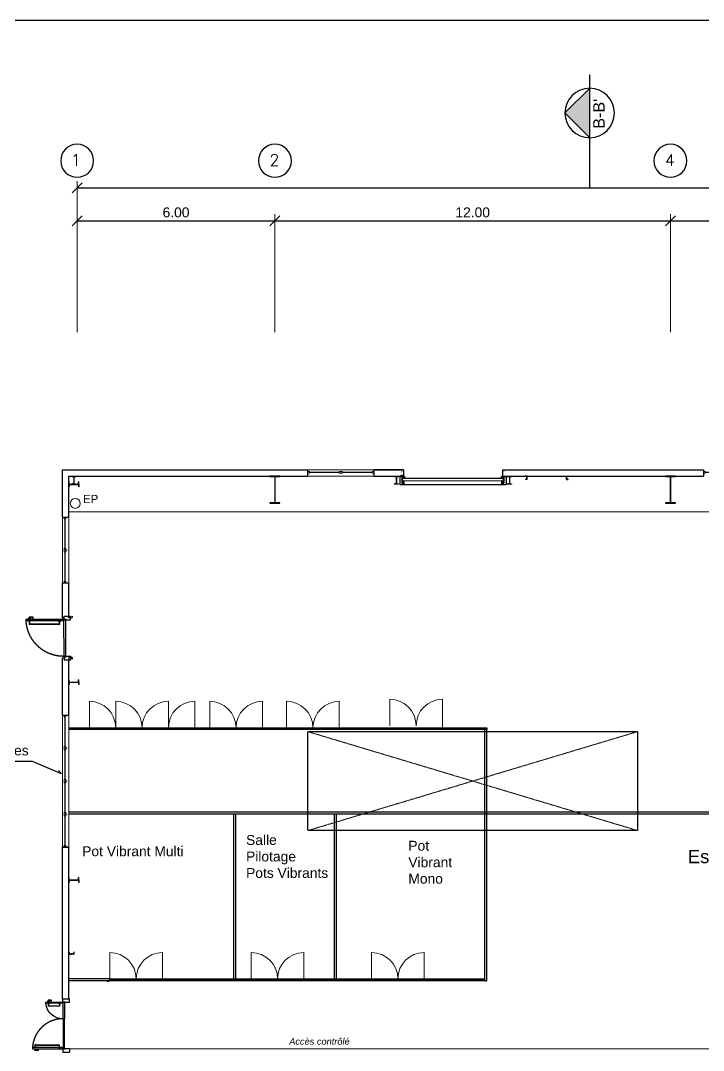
# Model space of a CAD drawing. Header units: metres. Extents: x 134472 to 303672, y 136880 to 366415.
# Drawn here: x 156380 to 177097, y 335181 to 366415 of the extents above; entities that cross this region are included whole.
import ezdxf
from ezdxf.enums import TextEntityAlignment as Align

# ---------------------------------------------------------------- set-up
doc = ezdxf.new("R2010")
doc.units = ezdxf.units.M
doc.header["$LTSCALE"] = 2
doc.header["$MEASUREMENT"] = 0
for name, pattern in [('CONTINU', [0]), ('Planta_2$0$CACHE', [0.375, 0.25, -0.125]), ('STYLE_12', [0.46875, 0.3125, -0.15625])]:
    doc.linetypes.add(name, pattern=pattern)
for name, color, linetype, lineweight in [('0.03', 151, 'Continuous', 5), ('0.03TEN', 8, 'STYLE_12', 5), ('0.15', 5, 'Continuous', 15), ('0.30', 1, 'Continuous', 30), ('Cloison Faurecia', 5, 'Continuous', 13), ('slh-aa-chassis', 3, 'Continuous', 0), ('slh-aa-EP', 2, 'Continuous', 0)]:
    doc.layers.add(name, color=color, linetype=linetype, lineweight=lineweight)
for name, color, linetype in [('0.1TEN', 133, 'Planta_2$0$CACHE'), ('1', 5, 'Continuous'), ('CFD-Shell Sectional doors', 7, 'Continuous'), ('CFD-Text', 7, 'Continuous'), ('hojo', 255, 'Continuous'), ('MOJI', 7, 'Continuous'), ('SUMPO 400', 6, 'Continuous')]:
    doc.layers.add(name, color=color, linetype=linetype)
doc.styles.add('A030-07$0$ROMANS', font='romans')
doc.styles.add('arial', font='arial.ttf')
doc.styles.add('Style-Arial', font='arial.ttf')

# ---------------------------------------------------------------- blocks, each defined once
blk = doc.blocks.new('_Oblique')
at = {"color": 0, "linetype": 'ByBlock', "lineweight": -2}
blk.add_line((0.5, 0.5), (-0.5, -0.5), dxfattribs=at)
blk = doc.blocks.new('chassis simple')
at = {"layer": 'slh-aa-chassis', "linetype": 'CONTINU', "lineweight": 0}
for p, q in [((0, 0), (90, 0)), ((0, 0), (0, -50)), ((50, 0), (50, -50)), ((0, -50), (50, -50)), ((20, -50), (20, -950)), ((30, -50), (30, -950)), ((0, -950), (50, -950)), ((0, -950), (0, -1000)), ((0, -1000), (90, -1000)), ((50, -950), (50, -1000))]:
    blk.add_line(p, q, dxfattribs=at)
blk = doc.blocks.new('chassis simple 1m')
at = {"layer": 'slh-aa-chassis', "linetype": 'CONTINU', "lineweight": 0}
for p, q in [((0, 0), (50, 0)), ((0, 0), (0, -50)), ((50, 0), (50, -50)), ((0, -50), (50, -50)), ((20, -50), (20, -950)), ((30, -50), (30, -950)), ((0, -950), (50, -950)), ((0, -950), (0, -1000)), ((0, -1000), (50, -1000)), ((50, -950), (50, -1000))]:
    blk.add_line(p, q, dxfattribs=at)
blk = doc.blocks.new('slh-aa-EP 2')
at = {"color": 0, "linetype": 'ByBlock', "lineweight": -2}
blk.add_circle((0, 0), 150, dxfattribs=at)
at = {"color": 0, "linetype": 'ByBlock', "lineweight": -2, "insert": (234, 10), "char_height": 250, "attachment_point": 7, "style": 'arial'}
blk.add_mtext('EP', dxfattribs=at)
blk = doc.blocks.new('*U769')
at = {"layer": '0.03'}
for p, q in [((-800, 430), (-800, -370)), ((800, 430), (800, -430))]:
    blk.add_line(p, q, dxfattribs=at)
for centre, start, end in [((-800, -370), 0, 90), ((800, -370), 90, 180)]:
    blk.add_arc(centre, 800, start, end, dxfattribs=at)
blk = doc.blocks.new('*U789')
for p, q in [((424, 700), (562, 700)), ((368, 201), (405, 201))]:
    blk.add_line(p, q)
at = {"flags": 128}
for points in [[(-161, 709), (338, 710)], [(-161, 709), (338, 710)], [(-161, 673), (-161, 709)], [(338, 674), (-161, 673)], [(-43, 718), (-116, 717)], [(-116, 709), (-116, 717)], [(-108, 665), (-108, 673)], [(-51, 665), (-108, 665)], [(-88, 717), (-88, 758)], [(-86, 665), (-86, 661)], [(-86, 661), (-74, 661)], [(-84, 661), (-84, 584)], [(1, 766), (-80, 766)], [(-76, 661), (-76, 584)], [(-74, 665), (-74, 661)], [(-72, 717), (-72, 746)], [(-11, 750), (-68, 750)], [(-51, 665), (-51, 673)], [(-43, 709), (-43, 718)], [(-7, 737), (-7, 746)], [(-7, 737), (-7, 737), (9, 737)], [(9, 737), (9, 758)], [(228, 666), (228, 674)], [(228, 666), (285, 666)], [(251, 666), (251, 662)], [(262, 662), (251, 662)], [(253, 662), (253, 585)], [(261, 662), (261, 585)], [(262, 666), (262, 662)], [(285, 666), (285, 674)], [(335, 710), (335, 682)], [(335, 682), (338, 682)], [(338, 710), (356, 710)], [(338, 710), (338, 674)], [(338, 710), (338, 674)], [(338, 710), (338, 674)], [(338, 708), (357, 708)], [(362, 716), (356, 710)], [(364, 714), (357, 708)], [(360, 728), (370, 725)], [(362, 715), (362, 810)], [(362, 715), (362, 810)], [(362, 810), (562, 810)], [(362, 715), (424, 715)], [(362, 715), (424, 715)], [(365, 724), (368, 723)], [(368, 712), (368, 723)], [(368, 712), (370, 712)], [(368, 712), (370, 712)], [(368, 201), (368, 700)], [(368, 700), (404, 700)], [(368, 700), (404, 700)], [(404, 700), (405, 201)], [(424, 700), (424, 715)], [(424, 700), (424, 715)], [(562, 700), (562, 810)], [(-76, 584), (-84, 584)], [(-76, 597), (253, 598)], [(-76, 589), (253, 590)], [(253, 585), (261, 585)], [(370, 201), (366, 201), (362, 201), (358, 201), (354, 201), (351, 201), (347, 201), (343, 201), (339, 201), (335, 201), (331, 201), (327, 201), (323, 201), (319, 201), (315, 200), (312, 200), (308, 200), (304, 200), (301, 200), (298, 199), (295, 199), (291, 199), (288, 199), (285, 198), (281, 198), (278, 198), (275, 198), (272, 197), (268, 197), (265, 197), (262, 196), (259, 196), (255, 196), (252, 195), (249, 195), (246, 194), (242, 194), (239, 194), (236, 193), (233, 193), (229, 192), (226, 192), (223, 191), (220, 191), (216, 190), (213, 190), (210, 189), (207, 189), (203, 188), (200, 188), (197, 187), (194, 187), (190, 186), (187, 185), (184, 185), (181, 184), (177, 183), (174, 183), (171, 182), (168, 182), (165, 181), (161, 180), (158, 179), (155, 179), (152, 178), (149, 177), (145, 176), (142, 176), (139, 175), (136, 174), (133, 173), (129, 173), (126, 172), (123, 171), (120, 170), (117, 169), (114, 168), (110, 167), (107, 167), (104, 166), (101, 165), (98, 164), (95, 163), (92, 162), (88, 161), (85, 160), (82, 159), (79, 158), (76, 157), (73, 156), (70, 155), (66, 154), (63, 153), (60, 152), (57, 151), (54, 150), (51, 149), (48, 148), (45, 146), (42, 145), (39, 144), (36, 143), (32, 142), (29, 141), (26, 140), (23, 138), (20, 137), (17, 136), (14, 135), (11, 134), (8, 132), (5, 131), (2, 130), (-1, 129), (-4, 127), (-7, 126), (-10, 125), (-13, 123), (-16, 122), (-19, 121), (-22, 119), (-25, 118), (-28, 117), (-31, 115), (-34, 114), (-37, 112), (-40, 111), (-43, 110), (-46, 108), (-49, 107), (-52, 105), (-55, 104), (-58, 102), (-61, 101), (-64, 99), (-66, 98), (-69, 96), (-72, 95), (-75, 93), (-78, 92), (-81, 90), (-84, 89), (-87, 87), (-90, 85), (-92, 84), (-95, 82), (-98, 81), (-101, 79), (-104, 77), (-107, 76), (-110, 74), (-112, 72), (-115, 71), (-118, 69), (-121, 67), (-124, 65), (-126, 64), (-129, 62), (-132, 60), (-135, 59), (-138, 57), (-140, 55), (-143, 53), (-146, 51), (-149, 50), (-151, 48), (-154, 46), (-157, 44), (-159, 42), (-162, 41), (-165, 39), (-168, 37), (-170, 35), (-173, 33), (-176, 31), (-178, 29), (-181, 27), (-184, 25), (-186, 23), (-189, 21), (-192, 20), (-194, 18), (-197, 16), (-199, 14), (-202, 12), (-205, 10), (-207, 8), (-210, 6), (-212, 4), (-215, 2), (-218, -1), (-220, -3), (-223, -5), (-225, -7), (-228, -9), (-230, -11), (-233, -13), (-235, -15), (-238, -17), (-240, -19), (-243, -21), (-245, -24), (-248, -26), (-250, -28), (-253, -30), (-255, -32), (-258, -34), (-260, -37), (-263, -39), (-265, -41), (-267, -43), (-270, -46), (-272, -48), (-275, -50), (-277, -52), (-279, -55), (-282, -57), (-284, -59), (-286, -61), (-289, -64), (-291, -66), (-293, -68), (-296, -71), (-298, -73), (-300, -75), (-303, -78), (-305, -80), (-307, -82), (-309, -85), (-312, -87), (-314, -90), (-316, -92), (-318, -94), (-321, -97), (-323, -99), (-325, -102), (-327, -104), (-329, -107), (-332, -109), (-334, -111), (-336, -114), (-338, -116), (-340, -119), (-342, -121), (-345, -124), (-347, -126), (-349, -129), (-351, -131), (-353, -134), (-355, -136), (-357, -139), (-359, -142), (-361, -144), (-363, -147), (-365, -149), (-367, -152), (-369, -154), (-371, -157), (-373, -160), (-375, -162), (-377, -165), (-379, -167), (-381, -170), (-383, -173), (-385, -175), (-387, -178), (-389, -181), (-391, -183), (-393, -186), (-395, -189), (-397, -191), (-399, -194), (-400, -197), (-402, -200), (-404, -202), (-406, -205), (-408, -208), (-410, -210), (-411, -213), (-413, -216), (-415, -219), (-417, -221), (-419, -224), (-420, -227), (-422, -230), (-424, -232), (-426, -235), (-427, -238), (-429, -241), (-431, -244), (-432, -246), (-434, -249), (-436, -252), (-437, -255), (-439, -258), (-441, -261), (-442, -263), (-444, -266), (-446, -269), (-447, -272), (-449, -275), (-450, -278), (-452, -281), (-454, -284), (-455, -286), (-457, -289), (-458, -292), (-460, -295), (-461, -298), (-463, -301), (-464, -304), (-466, -307), (-467, -310), (-469, -313), (-470, -316), (-471, -319), (-473, -322), (-474, -325), (-476, -328), (-477, -331), (-478, -334), (-480, -337), (-481, -339), (-483, -342), (-484, -345), (-485, -348), (-487, -351), (-488, -355), (-489, -358), (-490, -361), (-492, -364), (-493, -367), (-494, -370), (-496, -373), (-497, -376), (-498, -379), (-499, -382), (-500, -385), (-502, -388), (-503, -391), (-504, -394), (-505, -397), (-506, -400), (-507, -403), (-508, -406), (-510, -409), (-511, -413), (-512, -416), (-513, -419), (-514, -422), (-515, -425), (-516, -428), (-517, -431), (-518, -434), (-519, -437), (-520, -441), (-521, -444), (-522, -447), (-523, -450), (-524, -453), (-525, -456), (-526, -459), (-527, -463), (-528, -466), (-529, -469), (-529, -472), (-530, -475), (-531, -478), (-532, -482), (-533, -485), (-534, -488), (-535, -491), (-535, -494), (-536, -497), (-537, -501), (-538, -504), (-539, -507), (-539, -510), (-540, -513), (-541, -517), (-541, -520), (-542, -523), (-543, -526), (-544, -529), (-544, -533), (-545, -536), (-546, -539), (-546, -542), (-547, -546), (-547, -549), (-548, -552), (-549, -555), (-549, -558), (-550, -562), (-550, -565), (-551, -568), (-551, -571), (-552, -575), (-552, -578), (-553, -581), (-553, -584), (-554, -590), (-555, -595), (-556, -600), (-556, -605), (-557, -608), (-557, -610), (-557, -613), (-558, -616), (-558, -618), (-558, -621), (-558, -624), (-559, -627), (-559, -629), (-559, -632), (-560, -635), (-560, -638), (-560, -640), (-560, -643), (-560, -646), (-561, -649), (-561, -652), (-561, -655), (-561, -658), (-561, -661), (-562, -664), (-562, -667), (-562, -670), (-562, -673)], [(369, 200), (368, -700)], [(404, -700), (406, 200)], [(-477, -584), (-485, -584)], [(-485, -661), (-485, -584)], [(-477, -661), (-477, -584)], [(-477, -589), (253, -590)], [(-477, -597), (253, -598)], [(253, -585), (261, -585)], [(253, -662), (253, -585)], [(261, -662), (261, -585)], [(-562, -673), (-562, -709)], [(338, -674), (-562, -673)], [(-562, -709), (338, -710)], [(-518, -709), (-518, -717)], [(-445, -718), (-518, -717)], [(-453, -665), (-509, -665)], [(-509, -665), (-509, -673)], [(-489, -717), (-489, -758)], [(-487, -661), (-475, -661)], [(-487, -665), (-487, -661)], [(-400, -766), (-481, -766)], [(-475, -665), (-475, -661)], [(-473, -717), (-473, -746)], [(-412, -750), (-469, -750)], [(-453, -665), (-453, -673)], [(-445, -709), (-445, -718)], [(-408, -737), (-408, -746)], [(-392, -737), (-392, -758)], [(228, -666), (285, -666)], [(228, -666), (228, -674)], [(262, -662), (251, -662)], [(251, -666), (251, -662)], [(262, -666), (262, -662)], [(285, -666), (285, -674)], [(335, -682), (338, -682)], [(335, -710), (335, -682)], [(338, -710), (338, -674)], [(338, -708), (357, -708)], [(338, -710), (356, -710)], [(362, -716), (356, -710)], [(364, -714), (357, -708)], [(360, -728), (370, -725)], [(362, -715), (362, -810)], [(362, -715), (424, -715)], [(362, -715), (362, -810)], [(362, -715), (424, -715)], [(362, -810), (562, -810)], [(365, -724), (368, -723)], [(368, -700), (404, -700)], [(368, -700), (404, -700)], [(368, -712), (370, -712)], [(368, -712), (368, -723)], [(368, -712), (370, -712)], [(424, -700), (424, -715)], [(424, -700), (424, -715)], [(424, -700), (562, -700)], [(562, -700), (562, -810)]]:
    blk.add_lwpolyline(points, dxfattribs=at)
blk.add_circle((358, 720), 5.68)
at = {"extrusion": (0, 0, -1)}
blk.add_circle((-358, -720), 5.68, dxfattribs=at)
for centre, radius, start, end in [((-358, 720), 519, 268.8427, 354.7438), ((481, -758), 8.11, 270.0831, 0.0831), ((469, -746), 4.05, 270.0831, 0.0831), ((412, -746), 4.05, 180.0831, 270.0831), ((400, -758), 8.11, 180.0831, 270.0831), ((-358, -720), 8.11, 135.0831, 89.5101)]:
    blk.add_arc(centre, radius, start, end, dxfattribs=at)
for centre, radius, start, end in [((-80, 758), 8.11, 90.0831, 180.0831), ((-68, 746), 4.05, 90.0831, 180.0831), ((-11, 746), 4.05, 0.0831, 90.0831), ((1, 758), 8.11, 0.0831, 90.0831), ((358, 720), 8.11, 315.0831, 269.5101)]:
    blk.add_arc(centre, radius, start, end)

msp = doc.modelspace()

# ---------------------------------------------------------------- hatches: boundary and pattern name
at = {"layer": '0.03'}
msp.add_hatch(color=256, dxfattribs=at).paths.add_polyline_path([(172896.586, 363612.704), (173646.586, 362862.704), (173646.586, 364362.704)])

# ---------------------------------------------------------------- linework, layer by layer
at = {"flags": 128}
for points in [[(167881.637, 352589.015), (167881.632, 352349.387)], [(167881.632, 352349.387), (171111.314, 352349.312)], [(167951.528, 352589.014), (167951.524, 352399.308)], [(167951.525, 352442.938), (168031.401, 352442.936)], [(167951.527, 352549.076), (168031.404, 352589.012)], [(168031.403, 352549.074), (167951.527, 352549.076)], [(167951.528, 352589.014), (168031.403, 352549.074)], [(167967.015, 352461.219), (167967.017, 352530.793)], [(167967.015, 352461.219), (171025.935, 352461.147)], [(171025.936, 352530.721), (167967.017, 352530.793)], [(167971.493, 352381.197), (167971.494, 352422.968)], [(168011.431, 352381.196), (168011.431, 352422.967)], [(168031.404, 352589.012), (168031.403, 352549.074)], [(171041.424, 352442.87), (170961.549, 352442.872)], [(170961.552, 352588.948), (170961.551, 352549.01)], [(171041.428, 352588.946), (170961.551, 352549.01)], [(170961.551, 352549.01), (171041.427, 352549.008)], [(171041.427, 352549.008), (170961.552, 352588.948)], [(170981.516, 352381.131), (170981.517, 352422.902)], [(171021.454, 352381.13), (171021.455, 352422.902)], [(171025.936, 352530.726), (171025.935, 352461.152)], [(171041.428, 352588.946), (171041.424, 352399.241)], [(171111.319, 352588.944), (171111.314, 352349.317)], [(156693.828, 348266.018), (156603.828, 348265.888)], [(156603.842, 348255.888), (156603.828, 348265.888)], [(156638.828, 348265.938), (156638.755, 348315.938)], [(156748.741, 348326.098), (156648.741, 348325.953)], [(156658.828, 348265.967), (156658.777, 348300.967)], [(156733.77, 348306.076), (156663.77, 348305.975)], [(156693.842, 348256.018), (156693.828, 348266.018)], [(156738.792, 348290.505), (156738.777, 348301.083)], [(156738.792, 348290.505), (156758.792, 348290.534)], [(156758.792, 348290.534), (156758.755, 348316.112)], [(157688.781, 348264.352), (157681.741, 348257.292)], [(157686.398, 348278.958), (157698.815, 348275.65)], [(157692.527, 348274.221), (157695.818, 348273.344)], [(157695.838, 348259.312), (157695.818, 348273.344)], [(157698.701, 348354.317), (157898.7, 348354.607)], [(157698.838, 348259.317), (157698.701, 348354.317)], [(157898.86, 348244.607), (157898.7, 348354.607)], [(156548.908, 348210.808), (156548.842, 348255.808)], [(156548.843, 348255.648), (157658.841, 348257.259)], [(157658.907, 348212.259), (156548.908, 348210.648)], [(157698.759, 347132.809), (157693.944, 347132.756), (157689.128, 347132.724), (157684.313, 347132.711), (157679.497, 347132.72), (157674.682, 347132.748), (157669.867, 347132.797), (157665.052, 347132.866), (157660.237, 347132.956), (157655.423, 347133.066), (157650.609, 347133.197), (157645.796, 347133.348), (157640.984, 347133.519), (157636.172, 347133.711), (157631.362, 347133.923), (157626.552, 347134.155), (157621.743, 347134.408), (157617.7, 347134.636), (157613.657, 347134.879), (157609.616, 347135.136), (157605.575, 347135.408), (157601.536, 347135.694), (157597.497, 347135.995), (157593.46, 347136.309), (157589.423, 347136.639), (157585.388, 347136.982), (157581.354, 347137.34), (157577.322, 347137.713), (157573.291, 347138.099), (157569.261, 347138.5), (157565.233, 347138.916), (157561.206, 347139.345), (157557.18, 347139.789), (157553.157, 347140.248), (157549.135, 347140.721), (157545.114, 347141.208), (157541.096, 347141.709), (157537.079, 347142.225), (157533.064, 347142.755), (157529.051, 347143.299), (157525.04, 347143.857), (157521.031, 347144.43), (157517.024, 347145.017), (157513.02, 347145.619), (157509.017, 347146.235), (157505.017, 347146.864), (157501.018, 347147.509), (157497.023, 347148.167), (157493.029, 347148.84), (157489.038, 347149.527), (157485.05, 347150.228), (157481.064, 347150.943), (157477.08, 347151.673), (157473.099, 347152.417), (157469.121, 347153.175), (157465.146, 347153.947), (157461.173, 347154.733), (157457.203, 347155.533), (157453.236, 347156.348), (157449.272, 347157.177), (157445.311, 347158.019), (157441.353, 347158.876), (157437.398, 347159.747), (157433.447, 347160.632), (157429.498, 347161.532), (157425.553, 347162.445), (157421.611, 347163.372), (157417.672, 347164.313), (157413.736, 347165.269), (157409.804, 347166.238), (157405.876, 347167.221), (157401.951, 347168.219), (157398.029, 347169.23), (157394.112, 347170.255), (157390.198, 347171.294), (157386.287, 347172.347), (157382.381, 347173.414), (157378.478, 347174.495), (157374.579, 347175.59), (157370.684, 347176.699), (157366.793, 347177.822), (157362.906, 347178.958), (157359.023, 347180.109), (157355.144, 347181.273), (157351.27, 347182.451), (157347.4, 347183.643), (157343.533, 347184.848), (157339.672, 347186.068), (157335.814, 347187.301), (157331.961, 347188.548), (157328.113, 347189.808), (157324.269, 347191.083), (157320.429, 347192.371), (157316.595, 347193.672), (157312.764, 347194.988), (157308.939, 347196.317), (157305.118, 347197.659), (157301.302, 347199.015), (157297.491, 347200.385), (157293.685, 347201.768), (157289.884, 347203.165), (157286.088, 347204.575), (157282.297, 347205.999), (157278.511, 347207.437), (157274.73, 347208.888), (157270.954, 347210.352), (157267.184, 347211.83), (157263.419, 347213.321), (157259.659, 347214.825), (157255.904, 347216.343), (157252.155, 347217.875), (157248.412, 347219.419), (157244.674, 347220.977), (157240.941, 347222.549), (157237.215, 347224.134), (157233.493, 347225.731), (157229.778, 347227.343), (157226.068, 347228.967), (157222.365, 347230.605), (157218.667, 347232.256), (157214.975, 347233.92), (157211.289, 347235.597), (157207.608, 347237.287), (157203.934, 347238.99), (157200.266, 347240.707), (157196.605, 347242.436), (157192.949, 347244.179), (157189.3, 347245.934), (157185.656, 347247.703), (157182.02, 347249.484), (157178.389, 347251.279), (157174.765, 347253.086), (157171.148, 347254.906), (157167.536, 347256.739), (157163.932, 347258.585), (157160.334, 347260.444), (157156.743, 347262.316), (157153.158, 347264.2), (157149.58, 347266.097), (157146.009, 347268.007), (157142.445, 347269.93), (157138.888, 347271.865), (157135.337, 347273.813), (157131.794, 347275.773), (157128.257, 347277.747), (157124.728, 347279.732), (157121.206, 347281.731), (157117.69, 347283.742), (157114.182, 347285.765), (157110.682, 347287.801), (157107.188, 347289.85), (157103.702, 347291.91), (157100.223, 347293.984), (157096.752, 347296.069), (157093.288, 347298.167), (157089.832, 347300.278), (157086.383, 347302.4), (157082.942, 347304.535), (157079.508, 347306.682), (157076.082, 347308.841), (157072.664, 347311.013), (157069.253, 347313.197), (157065.85, 347315.392), (157062.456, 347317.6), (157059.069, 347319.82), (157055.69, 347322.052), (157052.318, 347324.296), (157048.955, 347326.552), (157045.6, 347328.82), (157042.253, 347331.1), (157038.915, 347333.392), (157035.584, 347335.696), (157032.262, 347338.012), (157028.948, 347340.339), (157025.642, 347342.678), (157022.344, 347345.029), (157019.055, 347347.392), (157015.775, 347349.766), (157012.503, 347352.153), (157009.239, 347354.55), (157005.984, 347356.96), (157002.738, 347359.381), (156999.5, 347361.813), (156996.271, 347364.257), (156993.051, 347366.713), (156989.839, 347369.18), (156986.637, 347371.658), (156983.443, 347374.148), (156980.258, 347376.649), (156977.082, 347379.162), (156973.915, 347381.686), (156970.757, 347384.221), (156967.608, 347386.767), (156964.468, 347389.325), (156961.337, 347391.893), (156958.215, 347394.473), (156955.103, 347397.064), (156951.999, 347399.666), (156948.906, 347402.279), (156945.821, 347404.903), (156942.746, 347407.538), (156939.68, 347410.184), (156936.624, 347412.841), (156933.577, 347415.509), (156930.539, 347418.187), (156927.512, 347420.876), (156924.493, 347423.577), (156921.485, 347426.287), (156918.486, 347429.009), (156915.497, 347431.741), (156912.518, 347434.484), (156909.548, 347437.238), (156906.588, 347440.002), (156903.639, 347442.776), (156900.699, 347445.562), (156897.769, 347448.357), (156894.849, 347451.163), (156891.939, 347453.98), (156889.039, 347456.806), (156886.149, 347459.643), (156883.269, 347462.491), (156880.399, 347465.348), (156877.54, 347468.216), (156874.691, 347471.094), (156871.852, 347473.982), (156869.023, 347476.88), (156866.205, 347479.788), (156863.397, 347482.706), (156860.6, 347485.635), (156857.813, 347488.573), (156855.036, 347491.521), (156852.27, 347494.479), (156849.515, 347497.446), (156846.77, 347500.424), (156844.036, 347503.411), (156841.312, 347506.408), (156838.599, 347509.415), (156835.897, 347512.431), (156833.206, 347515.457), (156830.525, 347518.493), (156827.855, 347521.538), (156825.197, 347524.593), (156822.549, 347527.657), (156819.912, 347530.73), (156817.286, 347533.813), (156814.671, 347536.905), (156812.067, 347540.007), (156809.474, 347543.118), (156806.892, 347546.238), (156804.321, 347549.367), (156801.762, 347552.505), (156799.213, 347555.652), (156796.676, 347558.809), (156794.15, 347561.974), (156791.636, 347565.149), (156789.133, 347568.332), (156786.641, 347571.525), (156784.16, 347574.726), (156781.691, 347577.936), (156779.234, 347581.154), (156776.787, 347584.382), (156774.353, 347587.618), (156771.93, 347590.863), (156769.518, 347594.116), (156767.118, 347597.378), (156764.73, 347600.649), (156762.353, 347603.928), (156759.988, 347607.215), (156757.635, 347610.511), (156755.294, 347613.815), (156752.964, 347617.128), (156750.646, 347620.448), (156748.34, 347623.777), (156746.046, 347627.115), (156743.764, 347630.46), (156741.494, 347633.814), (156739.236, 347637.175), (156736.99, 347640.545), (156734.755, 347643.923), (156732.533, 347647.308), (156730.323, 347650.702), (156728.125, 347654.103), (156725.939, 347657.512), (156723.766, 347660.929), (156721.604, 347664.354), (156719.455, 347667.786), (156717.318, 347671.226), (156715.193, 347674.673), (156713.08, 347678.128), (156710.98, 347681.591), (156708.892, 347685.061), (156706.817, 347688.538), (156704.754, 347692.023), (156702.703, 347695.515), (156700.665, 347699.015), (156698.639, 347702.521), (156696.626, 347706.035), (156694.625, 347709.556), (156692.637, 347713.084), (156690.662, 347716.619), (156688.699, 347720.161), (156686.748, 347723.711), (156684.811, 347727.267), (156682.886, 347730.83), (156680.973, 347734.399), (156679.074, 347737.976), (156677.187, 347741.559), (156675.313, 347745.149), (156673.452, 347748.746), (156671.604, 347752.349), (156669.768, 347755.959), (156667.946, 347759.576), (156666.136, 347763.199), (156664.34, 347766.828), (156662.556, 347770.464), (156660.785, 347774.106), (156659.027, 347777.754), (156657.282, 347781.408), (156655.55, 347785.069), (156653.832, 347788.736), (156652.126, 347792.409), (156650.433, 347796.088), (156648.754, 347799.773), (156647.087, 347803.464), (156645.434, 347807.161), (156643.794, 347810.864), (156642.167, 347814.572), (156640.554, 347818.287), (156638.953, 347822.007), (156637.366, 347825.732), (156635.792, 347829.464), (156634.232, 347833.201), (156632.685, 347836.943), (156631.151, 347840.691), (156629.63, 347844.445), (156628.123, 347848.203), (156626.629, 347851.968), (156625.149, 347855.737), (156623.682, 347859.512), (156622.229, 347863.292), (156620.789, 347867.077), (156619.363, 347870.867), (156617.95, 347874.662), (156616.551, 347878.463), (156615.165, 347882.268), (156613.793, 347886.078), (156612.434, 347889.893), (156611.089, 347893.713), (156609.758, 347897.537), (156608.44, 347901.367), (156607.136, 347905.201), (156605.846, 347909.039), (156604.569, 347912.882), (156603.306, 347916.73), (156602.057, 347920.582), (156600.821, 347924.439), (156599.599, 347928.3), (156598.391, 347932.165), (156597.197, 347936.035), (156596.016, 347939.909), (156594.849, 347943.787), (156593.696, 347947.669), (156592.557, 347951.555), (156591.432, 347955.445), (156590.321, 347959.339), (156589.223, 347963.237), (156588.14, 347967.14), (156587.07, 347971.045), (156586.014, 347974.955), (156584.972, 347978.868), (156583.945, 347982.786), (156582.931, 347986.706), (156581.931, 347990.631), (156580.945, 347994.559), (156579.973, 347998.49), (156579.015, 348002.425), (156578.072, 348006.363), (156577.142, 348010.304), (156576.226, 348014.249), (156575.324, 348018.197), (156574.437, 348022.148), (156573.563, 348026.103), (156572.704, 348030.06), (156571.858, 348034.021), (156571.027, 348037.984), (156570.21, 348041.951), (156569.407, 348045.92), (156568.618, 348049.892), (156567.844, 348053.867), (156567.083, 348057.845), (156566.337, 348061.825), (156565.605, 348065.808), (156564.887, 348069.794), (156564.183, 348073.782), (156563.493, 348077.772), (156562.818, 348081.765), (156562.157, 348085.761), (156561.51, 348089.758), (156560.877, 348093.758), (156560.259, 348097.76), (156559.655, 348101.765), (156558.721, 348108.158), (156557.823, 348114.565), (156556.961, 348120.996), (156556.135, 348127.458), (156555.735, 348130.703), (156555.343, 348133.96), (156554.961, 348137.229), (156554.588, 348140.511), (156554.223, 348143.808), (156553.867, 348147.12), (156553.519, 348150.449), (156553.18, 348153.796), (156552.85, 348157.162), (156552.528, 348160.547), (156552.215, 348163.954), (156551.91, 348167.382), (156551.614, 348170.834), (156551.327, 348174.31), (156551.047, 348177.812), (156550.776, 348181.34), (156550.514, 348184.896), (156550.26, 348188.48), (156550.014, 348192.094), (156549.776, 348195.739), (156549.547, 348199.415), (156549.326, 348203.125), (156549.113, 348206.869), (156548.908, 348210.648)], [(156613.922, 348200.902), (156613.908, 348210.902)], [(156683.922, 348201.004), (156613.922, 348200.902)], [(156641.922, 348200.943), (156641.929, 348195.943)], [(156641.929, 348195.943), (156655.929, 348195.963)], [(156643.929, 348195.946), (156644.067, 348100.946)], [(156654.067, 348100.96), (156644.067, 348100.946)], [(156653.929, 348195.96), (156654.067, 348100.96)], [(156654.044, 348116.92), (157554.043, 348118.226)], [(156654.058, 348107.251), (157554.057, 348108.557)], [(156655.922, 348200.963), (156655.929, 348195.963)], [(156683.922, 348201.004), (156683.908, 348211.004)], [(157523.921, 348202.063), (157523.907, 348212.063)], [(157523.921, 348202.063), (157593.921, 348202.164)], [(157551.921, 348202.103), (157551.929, 348197.103)], [(157565.929, 348197.124), (157551.929, 348197.103)], [(157553.929, 348197.106), (157554.066, 348102.106)], [(157554.066, 348102.106), (157564.066, 348102.121)], [(157563.929, 348197.121), (157564.066, 348102.121)], [(157565.921, 348202.124), (157565.929, 348197.124)], [(157593.921, 348202.164), (157593.907, 348212.164)], [(157655.841, 348257.254), (157655.892, 348222.254)], [(157655.892, 348222.254), (157658.892, 348222.259)], [(157658.841, 348257.259), (157681.741, 348257.292)], [(157658.841, 348257.259), (157658.907, 348212.259)], [(157658.846, 348254.259), (157682.988, 348254.294)], [(157690.905, 348262.234), (157682.988, 348254.294)], [(157695.838, 348259.312), (157698.838, 348259.317)], [(157695.86, 348244.312), (157740.86, 348244.378)], [(157697.471, 347134.313), (157695.86, 348244.312)], [(157698.838, 348259.317), (157760.838, 348259.407)], [(157740.86, 348244.378), (157742.471, 347134.378)], [(157760.86, 348244.407), (157760.838, 348259.407)], [(157760.86, 348244.407), (157898.86, 348244.607)], [(157742.311, 347134.378), (157697.311, 347134.312)], [(157700.333, 347119.317), (157762.333, 347119.407)], [(157700.333, 347119.317), (157700.471, 347024.317)], [(157700.471, 347024.317), (157900.471, 347024.607)], [(157762.311, 347134.407), (157900.311, 347134.607)], [(157762.311, 347134.407), (157762.333, 347119.407)], [(157900.471, 347024.607), (157900.311, 347134.607)]]:
    msp.add_lwpolyline(points, dxfattribs=at)
for centre, radius, start, end in [((167991.462, 352399.307), 39.938, 179.9987716, 359.9987716), ((167991.462, 352381.196), 19.969, 179.9987717, 359.9987717), ((167991.462, 352422.968), 19.969, 359.9987716, 179.9987716), ((171001.486, 352399.241), 39.938, 179.9987716, 359.9987716), ((171001.485, 352381.13), 19.969, 179.9987717, 359.9987717), ((171001.486, 352422.902), 19.969, 359.9987716, 179.9987716)]:
    msp.add_arc(centre, radius, start, end)
for centre, major_axis, ratio, start_param, end_param in [((156648.755, 348315.953), (-7.071, 7.071), 0.999999999, 5.499238028, 7.070034356), ((156663.777, 348300.975), (-3.536, -3.536), 1, 3.928441702, 5.499238028), ((156733.777, 348301.076), (-3.536, 3.536), 0.999999999, 3.928441702, 5.499238028), ((156748.755, 348316.098), (-7.071, 7.071), 0.999999999, 3.928441702, 5.499238028), ((157683.824, 348269.295), (-7.071, 7.071), 0.999999999, 3.143043541, 8.630830014)]:
    msp.add_ellipse(centre, major_axis=major_axis, ratio=ratio, start_param=start_param, end_param=end_param)
msp.add_ellipse((157683.824, 348269.295), major_axis=(-4.95, 4.95), ratio=1)
at = {"layer": '0.03'}
msp.add_lwpolyline([(173646.586, 364362.704), (172896.586, 363612.704), (173646.586, 362862.704), (173646.586, 364362.704)], dxfattribs=at)
at = {"layer": '0.03', "flags": 128}
for points in [[(158466.586, 345769.317, -0.414213562), (159266.586, 344969.317)], [(160066.586, 344969.317, 0.414213562), (159266.586, 345769.317)], [(160866.586, 345769.317, 0.414213562), (160066.586, 344969.317)], [(161666.586, 345769.317, 0.414213562), (160866.586, 344969.317)], [(159886.586, 337349.317, 0.414213562), (159086.586, 338149.317)], [(160686.586, 338149.317, 0.414213562), (159886.586, 337349.317)], [(164176.586, 337349.317, 0.414213562), (163376.586, 338149.317)], [(164976.586, 338149.317, 0.414213562), (164176.586, 337349.317)]]:
    msp.add_lwpolyline(points, format="xyb", dxfattribs=at)
for points in [[(158466.586, 345769.317), (158466.586, 344909.317)], [(159266.586, 345769.317), (159266.586, 344969.317)], [(160866.586, 345769.317), (160866.586, 344909.317)], [(161666.586, 345769.317), (161666.586, 344909.317)], [(170526.586, 344969.317), (157846.586, 344969.317)], [(170466.586, 344939.317), (157846.586, 344939.317)], [(157846.586, 344909.317), (170466.586, 344909.317)], [(159086.586, 338149.317), (159086.586, 337349.317)], [(160686.586, 338149.317), (160686.586, 337349.317)], [(163376.586, 338149.317), (163376.586, 337349.317)], [(164976.586, 338149.317), (164976.586, 337349.317)], [(161836.586, 337349.317), (159086.586, 337349.317)], [(164496.586, 337349.317), (161836.586, 337349.317)], [(170466.586, 337349.317), (164496.586, 337349.317)], [(161916.586, 337319.317), (159086.586, 337319.317)], [(161836.586, 337289.317), (159086.586, 337289.317)], [(164496.586, 337289.317), (161836.586, 337289.317)], [(164516.586, 337319.317), (161916.586, 337319.317)], [(170466.586, 337289.317), (164496.586, 337289.317)], [(170466.586, 337319.317), (164516.586, 337319.317)]]:
    msp.add_lwpolyline(points, dxfattribs=at)
at = {"layer": '0.03TEN', "linetype": 'Continuous', "lineweight": 0}
for p, q in [((157846.586, 351515.91), (199996.586, 351515.91)), ((157866.736, 335232.723), (200446.586, 335232.723))]:
    msp.add_line(p, q, dxfattribs=at)
at = {"layer": '0.03TEN', "flags": 128}
for points in [[(165096.586, 341849.317), (175096.586, 344849.317)], [(165096.586, 344849.317), (175096.586, 341849.317)]]:
    msp.add_lwpolyline(points, dxfattribs=at)
at = {"layer": '0.15'}
for points in [[(159066.586, 337289.317), (159086.586, 337289.317), (159086.586, 337349.317), (159066.586, 337349.317)], [(160686.586, 337289.317), (160726.586, 337289.317), (160726.586, 337349.317), (160686.586, 337349.317)], [(159066.586, 337269.317), (159006.586, 337269.317), (159006.586, 337289.317), (159066.586, 337289.317)]]:
    msp.add_lwpolyline(points, close=True, dxfattribs=at)
at = {"layer": '0.15', "flags": 128}
for points in [[(163336.586, 337289.317), (163376.586, 337289.317), (163376.586, 337349.317), (163336.586, 337349.317)], [(164976.586, 337289.317), (165016.586, 337289.317), (165016.586, 337349.317), (164976.586, 337349.317)], [(166986.586, 337289.317), (167026.586, 337289.317), (167026.586, 337349.317), (166986.586, 337349.317)], [(170446.586, 337289.317), (170466.586, 337289.317), (170466.586, 337349.317), (170446.586, 337349.317)]]:
    msp.add_lwpolyline(points, close=True, dxfattribs=at)
at = {"layer": '0.15'}
msp.add_3dface([(168626.586, 337289.317), (168666.586, 337289.317), (168666.586, 337349.317), (168626.586, 337349.317)], dxfattribs=at)
at = {"layer": '0.1TEN', "flags": 128}
msp.add_lwpolyline([(173646.586, 361343.451), (173646.586, 364775.696)], dxfattribs=at)
at = {"layer": '0.1TEN', "ltscale": 10}
msp.add_lwpolyline([(165096.586, 344849.317), (175096.586, 344849.317), (175096.586, 341849.317), (165096.586, 341849.317)], close=True, dxfattribs=at)
at = {"layer": '0.30', "linetype": 'Continuous'}
for p, q in [((157656.586, 352599.317), (157656.586, 352789.317)), ((165096.586, 352599.317), (165096.586, 352789.317)), ((167096.586, 352789.317), (167096.586, 352599.28)), ((157656.586, 341349.317), (157846.586, 341349.317)), ((157656.586, 336748.936), (157846.586, 336749.227))]:
    msp.add_line(p, q, dxfattribs=at)
at = {"layer": '0.30'}
for p, q in [((167996.586, 352789.317), (167096.586, 352789.317)), ((177096.586, 352789.317), (177096.586, 352599.317)), ((157656.586, 351349.317), (157846.586, 351349.317)), ((157846.586, 349349.317), (157656.586, 349349.317)), ((157656.586, 345349.317), (157846.586, 345349.317)), ((157846.586, 341349.317), (157656.586, 341349.317))]:
    msp.add_line(p, q, dxfattribs=at)
at = {"layer": '0.30', "flags": 128}
for points in [[(157656.586, 352789.317), (165096.586, 352789.317)], [(167096.586, 352789.317), (167996.586, 352789.317)], [(167996.586, 352789.317), (167996.586, 352599.317)], [(170996.586, 352789.317), (170996.586, 352589.015)], [(170996.586, 352789.317), (177096.586, 352789.317)], [(170996.586, 352779.317), (170996.586, 352599.317)], [(157656.586, 351349.317), (157656.586, 352599.317)], [(157846.586, 352599.317), (163051.587, 352599.317)], [(157846.586, 351349.317), (157846.586, 352599.317)], [(163051.587, 352599.317), (165096.586, 352599.317)], [(167096.586, 352599.317), (167996.586, 352599.317)], [(170996.477, 352599.317), (171681.798, 352599.317)], [(171681.798, 352599.317), (177096.586, 352599.317)], [(157656.586, 348289.317), (157656.586, 349349.317)], [(157846.586, 348354.531), (157846.586, 349349.317)], [(157656.586, 348289.317), (157698.795, 348289.317)], [(157656.586, 345349.317), (157656.586, 347089.317)], [(157656.586, 347089.317), (157700.536, 347089.317)], [(157846.586, 345349.317), (157846.586, 347024.529)], [(157846.586, 345349.317), (157846.586, 347024.529)], [(170466.586, 337289.317), (170466.586, 344909.317)], [(170526.586, 337289.317), (170526.586, 344969.317)], [(170466.586, 342409.317), (157846.586, 342409.317)], [(170466.586, 342349.317), (157846.586, 342349.317)], [(162846.586, 337289.317), (162846.586, 342349.317)], [(162846.586, 337289.317), (162846.586, 342349.317)], [(162906.586, 337289.317), (162906.586, 342349.317)], [(162906.586, 337289.317), (162906.586, 342349.317)], [(176556.586, 342409.317), (163876.586, 342409.317)], [(176496.586, 342349.317), (163876.586, 342349.317)], [(165906.586, 337289.317), (165906.586, 342349.317)], [(165966.586, 337289.317), (165966.586, 342349.317)], [(180296.586, 342349.317), (176496.586, 342349.317)], [(180296.586, 342409.317), (176556.586, 342409.317)], [(157656.586, 340204.317), (157656.586, 341349.317)], [(157846.586, 339604.318), (157846.586, 341349.317)], [(157656.586, 336748.936), (157656.586, 340204.317)], [(157846.586, 336749.227), (157846.586, 339604.318)], [(159066.586, 337349.317), (157846.586, 337349.317)], [(159066.586, 337289.317), (157846.586, 337289.317)], [(170466.586, 337289.317), (170526.586, 337289.317)]]:
    msp.add_lwpolyline(points, dxfattribs=at)
at = {"layer": '0.30'}
msp.add_3dface([(170466.586, 344969.317), (170526.586, 344969.317), (170526.586, 344909.317), (170466.586, 344909.317)], dxfattribs=at)
at = {"layer": '1', "color": 5, "linetype": 'Continuous', "ltscale": 2}
for p, q in [((157857.286, 352367.867), (157857.286, 352424.317)), ((157857.286, 352330.767), (157857.286, 352274.317)), ((157872.286, 352352.867), (158120.886, 352352.867)), ((157872.286, 352345.767), (158120.886, 352345.767)), ((157936.586, 352589.517), (157936.586, 352599.317)), ((157936.586, 352589.517), (157978.486, 352589.517)), ((157978.486, 352369.117), (157936.586, 352369.117)), ((157993.486, 352574.517), (157993.486, 352384.117)), ((157999.686, 352574.517), (157999.686, 352384.117)), ((158014.686, 352589.517), (158056.586, 352589.517)), ((158014.686, 352369.117), (158056.586, 352369.117)), ((158135.886, 352367.867), (158135.886, 352424.317)), ((158135.886, 352330.767), (158135.886, 352274.317)), ((167721.586, 352589.517), (167721.586, 352599.317)), ((167721.586, 352589.517), (167763.486, 352589.517)), ((167763.486, 352369.117), (167721.586, 352369.117)), ((167778.486, 352574.517), (167778.486, 352384.117)), ((167784.686, 352574.517), (167784.686, 352384.117)), ((167799.686, 352589.517), (167841.586, 352589.517)), ((167799.686, 352369.117), (167841.586, 352369.117)), ((171151.586, 352589.517), (171151.586, 352599.317)), ((171151.586, 352589.517), (171193.486, 352589.517)), ((171193.486, 352369.117), (171151.586, 352369.117)), ((171208.486, 352574.517), (171208.486, 352384.117)), ((171214.686, 352574.517), (171214.686, 352384.117)), ((171229.686, 352589.517), (171271.586, 352589.517)), ((171229.686, 352369.117), (171271.586, 352369.117)), ((171746.586, 352599.317), (171696.586, 352599.317)), ((171696.586, 352599.317), (171696.586, 352597.731)), ((171696.586, 352499.317), (171696.586, 352500.902)), ((171746.586, 352499.317), (171696.586, 352499.317)), ((171700.727, 352593.245, 0), (171731.086, 352590.817)), ((171700.727, 352505.388, 0), (171731.086, 352507.817)), ((171740.586, 352517.317), (171740.586, 352581.317)), ((171746.586, 352499.317), (171746.586, 352599.317)), ((172946.586, 352499.317), (172946.586, 352599.317)), ((172946.586, 352599.317), (172996.586, 352599.317)), ((172946.586, 352499.317), (172996.586, 352499.317)), ((172952.586, 352517.317), (172952.586, 352581.317)), ((172992.445, 352593.245, 0), (172962.086, 352590.817)), ((172992.445, 352505.388, 0), (172962.086, 352507.817)), ((172996.586, 352599.317), (172996.586, 352597.731)), ((172996.586, 352499.317), (172996.586, 352500.902)), ((157846.586, 348299.317), (157846.586, 348349.317)), ((157846.586, 348349.317), (157848.171, 348349.317)), ((157946.586, 348299.317), (157846.586, 348299.317)), ((157852.657, 348345.176, 0), (157855.086, 348314.817)), ((157928.586, 348305.317), (157864.586, 348305.317)), ((157940.514, 348345.176, 0), (157938.086, 348314.817)), ((157946.586, 348349.317), (157945, 348349.317)), ((157946.586, 348299.317), (157946.586, 348349.317)), ((157946.586, 347099.317), (157846.586, 347099.317)), ((157846.586, 347099.317), (157846.586, 347049.317)), ((157846.586, 347049.317), (157848.171, 347049.317)), ((157852.657, 347053.458, 0), (157855.086, 347083.817)), ((157928.586, 347093.317), (157864.586, 347093.317)), ((157940.514, 347053.458, 0), (157938.086, 347083.817)), ((157946.586, 347049.317), (157945, 347049.317)), ((157946.586, 347099.317), (157946.586, 347049.317)), ((157857.286, 346367.867), (157857.286, 346424.317)), ((158135.886, 346367.867), (158135.886, 346424.317)), ((157857.286, 346330.767), (157857.286, 346274.317)), ((157872.286, 346352.867), (158120.886, 346352.867)), ((157872.286, 346345.767), (158120.886, 346345.767)), ((158135.886, 346330.767), (158135.886, 346274.317)), ((157857.286, 340367.867), (157857.286, 340424.317)), ((157857.286, 340330.767), (157857.286, 340274.317)), ((157872.286, 340352.867), (158120.886, 340352.867)), ((157872.286, 340345.767), (158120.886, 340345.767)), ((158135.886, 340367.867), (158135.886, 340424.317)), ((158135.886, 340330.767), (158135.886, 340274.317)), ((157846.586, 338099.317), (157846.586, 338164.317)), ((157846.586, 338164.317), (157849.408, 338164.317)), ((157846.586, 338099.317), (157926.586, 338099.317)), ((157854.891, 338159.255), (157858.313, 338116.479)), ((157868.779, 338106.817), (157926.586, 338106.817)), ((157984.392, 338106.817), (157926.586, 338106.817)), ((158006.586, 338099.317), (157926.586, 338099.317)), ((157998.281, 338159.255), (157994.859, 338116.479)), ((158006.586, 338164.317), (158003.763, 338164.317)), ((158006.586, 338099.317), (158006.586, 338164.317))]:
    msp.add_line(p, q, dxfattribs=at)
for points in [[(157846.586, 352349.317), (157846.586, 352424.317), (157857.286, 352424.317)], [(157846.586, 352349.317), (157846.586, 352274.317), (157857.286, 352274.317)], [(157936.586, 352599.317), (158056.586, 352599.317), (158056.586, 352589.517)], [(158056.586, 352369.117), (158056.586, 352359.317), (157936.586, 352359.317), (157936.586, 352369.117)], [(158146.586, 352349.317), (158146.586, 352424.317), (158135.886, 352424.317)], [(158146.586, 352349.317), (158146.586, 352274.317), (158135.886, 352274.317)], [(167721.586, 352599.317), (167841.586, 352599.317), (167841.586, 352589.517)], [(167841.586, 352369.117), (167841.586, 352359.317), (167721.586, 352359.317), (167721.586, 352369.117)], [(171151.586, 352599.317), (171271.586, 352599.317), (171271.586, 352589.517)], [(171271.586, 352369.117), (171271.586, 352359.317), (171151.586, 352359.317), (171151.586, 352369.117)], [(157846.586, 346349.317), (157846.586, 346424.317), (157857.286, 346424.317)], [(158146.586, 346349.317), (158146.586, 346424.317), (158135.886, 346424.317)], [(157846.586, 346349.317), (157846.586, 346274.317), (157857.286, 346274.317)], [(158146.586, 346349.317), (158146.586, 346274.317), (158135.886, 346274.317)], [(157846.586, 340349.317), (157846.586, 340424.317), (157857.286, 340424.317)], [(157846.586, 340349.317), (157846.586, 340274.317), (157857.286, 340274.317)], [(158146.586, 340349.317), (158146.586, 340424.317), (158135.886, 340424.317)], [(158146.586, 340349.317), (158146.586, 340274.317), (158135.886, 340274.317)]]:
    msp.add_lwpolyline(points, dxfattribs=at)
at = {"layer": '1', "color": 5, "linetype": 'Continuous', "ltscale": 2410.095415}
for points in [[(163946.586, 352587.317), (164246.586, 352587.317), (164246.586, 352599.317), (163946.586, 352599.317), (163946.586, 352587.317)], [(164093.586, 351787.317), (164099.586, 351787.317), (164099.586, 352587.317), (164093.586, 352587.317), (164093.586, 351787.317)], [(175946.586, 352587.317), (176246.586, 352587.317), (176246.586, 352599.317), (175946.586, 352599.317), (175946.586, 352587.317)], [(176093.586, 351787.317), (176099.586, 351787.317), (176099.586, 352587.317), (176093.586, 352587.317), (176093.586, 351787.317)], [(163946.586, 351775.317), (164246.586, 351775.317), (164246.586, 351787.317), (163946.586, 351787.317), (163946.586, 351775.317)], [(175946.586, 351775.317), (176246.586, 351775.317), (176246.586, 351787.317), (175946.586, 351787.317), (175946.586, 351775.317)]]:
    msp.add_lwpolyline(points, close=True, dxfattribs=at)
at = {"layer": '1', "color": 5, "linetype": 'Continuous', "ltscale": 2}
for centre, radius, start, end in [((157872.286, 352367.867), 15, 180, 270), ((157872.286, 352330.767), 15, 90, 180), ((157978.486, 352574.517), 15, 0, 90), ((157978.486, 352384.117), 15, 270, 0), ((158014.686, 352574.517), 15, 90, 180), ((158014.686, 352384.117), 15, 180, 270), ((158120.886, 352367.867), 15, 270, 0), ((158120.886, 352330.767), 15, 0, 90), ((167763.486, 352574.517), 15, 0, 90), ((167763.486, 352384.117), 15, 270, 0), ((167799.686, 352574.517), 15, 90, 180), ((167799.686, 352384.117), 15, 180, 270), ((171193.486, 352574.517), 15, 0, 90), ((171193.486, 352384.117), 15, 270, 0), ((171229.686, 352574.517), 15, 90, 180), ((171229.686, 352384.117), 15, 180, 270), ((171701.086, 352597.731), 4.5, 180, 265.4260787), ((171701.086, 352500.902), 4.5, 94.5739213, 180), ((171731.086, 352581.317), 9.5, 0, 90), ((171731.086, 352517.317), 9.5, 270, 0), ((172962.086, 352581.317), 9.5, 90, 180), ((172962.086, 352517.317), 9.5, 180, 270), ((172992.086, 352597.731), 4.5, 274.5739213, 0), ((172992.086, 352500.902), 4.5, 0, 85.4260787), ((157848.171, 348344.817), 4.5, 4.5739213, 90), ((157864.586, 348314.817), 9.5, 180, 270), ((157928.586, 348314.817), 9.5, 270, 0), ((157945, 348344.817), 4.5, 90, 175.4260787), ((157848.171, 347053.817), 4.5, 270, 355.4260787), ((157864.586, 347083.817), 9.5, 90, 180), ((157928.586, 347083.817), 9.5, 0, 90), ((157945, 347053.817), 4.5, 184.5739213, 270), ((157872.286, 346367.867), 15, 180, 270), ((157872.286, 346330.767), 15, 90, 180), ((158120.886, 346367.867), 15, 270, 0), ((158120.886, 346330.767), 15, 0, 90), ((157872.286, 340367.867), 15, 180, 270), ((157872.286, 340330.767), 15, 90, 180), ((158120.886, 340367.867), 15, 270, 0), ((158120.886, 340330.767), 15, 0, 90), ((157849.408, 338158.817), 5.5, 4.5739213, 90), ((157868.779, 338117.317), 10.5, 184.5739213, 270), ((157984.392, 338117.317), 10.5, 270, 355.4260787), ((158003.763, 338158.817), 5.5, 90, 175.4260787)]:
    msp.add_arc(centre, radius, start, end, dxfattribs=at)
at = {"layer": 'CFD-Shell Sectional doors', "const_width": 11.494, "flags": 128}
for points in [[(167928.382, 352626.353), (167928.381, 352584.973), (167996.582, 352584.972), (167996.586, 352742.204), (167928.385, 352742.206), (167928.384, 352693.469)], [(171064.783, 352626.285), (171064.782, 352584.905), (170996.582, 352584.906), (170996.586, 352742.204), (171064.786, 352742.203), (171064.785, 352730.808)]]:
    msp.add_lwpolyline(points, dxfattribs=at)
at = {"layer": 'CFD-Shell Sectional doors', "flags": 128}
for points in [[(168031.404, 352589.012), (167951.666, 352588.944)], [(170961.552, 352588.948), (171111.319, 352588.944)]]:
    msp.add_lwpolyline(points, dxfattribs=at)
at = {"layer": 'CFD-Shell Sectional doors'}
msp.add_3dface([(167968.778, 352626.287), (167968.778, 352611.728), (167928.382, 352611.793), (167928.382, 352626.353)], dxfattribs=at)
at = {"layer": 'CFD-Text', "flags": 128}
for points in [[(173646.586, 364362.704, 1), (173646.586, 362862.704, 1)], [(158096.586, 362662.877, 1), (158096.586, 361662.877, 1)], [(164096.586, 362662.877, 1), (164096.586, 361662.877, 1)], [(176096.586, 362662.877, 1), (176096.586, 361662.877, 1)]]:
    msp.add_lwpolyline(points, format="xyb", close=True, dxfattribs=at)
at = {"layer": 'Cloison Faurecia'}
for points in [[(157866.586, 344909.317), (157846.586, 344909.317), (157846.586, 344969.317), (157866.586, 344969.317)], [(158466.586, 344909.317), (158426.586, 344909.317), (158426.586, 344969.317), (158466.586, 344969.317)], [(161706.586, 344909.317), (161666.586, 344909.317), (161666.586, 344969.317), (161706.586, 344969.317)], [(162116.586, 344909.317), (162076.586, 344909.317), (162076.586, 344969.317), (162116.586, 344969.317)], [(163756.586, 344909.317), (163716.586, 344909.317), (163716.586, 344969.317), (163756.586, 344969.317)], [(164450.014, 344909.317), (164410.014, 344909.317), (164410.014, 344969.317), (164450.014, 344969.317)], [(166090.014, 344909.317), (166050.014, 344909.317), (166050.014, 344969.317), (166090.014, 344969.317)], [(167580.979, 344909.317), (167540.979, 344909.317), (167540.979, 344969.317), (167580.979, 344969.317)], [(169220.979, 344909.317), (169180.979, 344909.317), (169180.979, 344969.317), (169220.979, 344969.317)]]:
    msp.add_3dface(points, dxfattribs=at)
at = {"layer": 'hojo'}
msp.add_lwpolyline([(134472.159, 248215.259), (303672.159, 248215.259), (303672.159, 366415.259), (134472.159, 366415.259)], close=True, dxfattribs=at)
msp.add_lwpolyline([(134472.159, 248215.259), (303672.159, 248215.259), (303672.159, 366415.259), (134472.159, 366415.259)], close=True, dxfattribs=at)
at = {"layer": 'MOJI'}
msp.add_line((157625.169, 343565.728), (157527.302, 343673.671), dxfattribs=at)
at = {"layer": 'MOJI', "flags": 128}
msp.add_lwpolyline([(157625.169, 343565.728), (156744.362, 343939.928), (155552.682, 343939.928)], dxfattribs=at)
at = {"layer": 'slh-aa-chassis', "linetype": 'Continuous'}
for p, q in [((167096.586, 352789.317), (165096.586, 352789.317)), ((167096.586, 352599.28), (165096.586, 352599.317)), ((157656.586, 345349.317), (157656.586, 341349.317)), ((157846.586, 345349.317), (157846.586, 341349.317)), ((157846.586, 341349.317), (157656.586, 341349.317))]:
    msp.add_line(p, q, dxfattribs=at)
at = {"layer": 'slh-aa-chassis'}
for p, q in [((165096.586, 352599.317), (165096.586, 352779.317)), ((167096.586, 352599.28), (167096.586, 352789.317))]:
    msp.add_line(p, q, dxfattribs=at)
at = {"layer": 'slh-aa-chassis', "linetype": 'Continuous'}
msp.add_lwpolyline([(157656.586, 351349.317), (157846.586, 351349.317), (157846.586, 349349.317), (157656.586, 349349.317)], close=True, dxfattribs=at)
at = {"layer": 'SUMPO 400', "lineweight": 0}
for p, q in [((158096.586, 357966.999), (158096.586, 361543.451)), ((158096.586, 356966.999), (158096.586, 360543.451)), ((164096.586, 356966.999), (164096.586, 360543.451)), ((164096.586, 356966.999), (164096.586, 360543.451)), ((176096.586, 356966.999), (176096.586, 360543.451)), ((176096.586, 356966.999), (176096.586, 360543.451))]:
    msp.add_line(p, q, dxfattribs=at)
at = {"layer": 'SUMPO 400'}
for p, q in [((158096.586, 361343.451), (272096.586, 361343.451)), ((158096.586, 360343.451), (164096.586, 360343.451)), ((164096.586, 360343.451), (176096.586, 360343.451)), ((176096.586, 360343.451), (188096.586, 360343.451))]:
    msp.add_line(p, q, dxfattribs=at)

# ---------------------------------------------------------------- block references
msp.add_blockref('*U789', (157304.51, 335939.027))
at = {"layer": '0.03'}
for p in [(162916.586, 345339.317), (165250.014, 345339.317), (168380.979, 345399.317), (167826.586, 337719.317)]:
    msp.add_blockref('*U769', p, dxfattribs=at)
at = {"layer": 'slh-aa-chassis', "rotation": 90}
for p in [(165096.586, 352689.317), (166096.586, 352689.317), (177096.586, 352689.317)]:
    msp.add_blockref('chassis simple 1m', p, dxfattribs=at)
at = {"layer": 'slh-aa-chassis'}
for p in [(157706.586, 351349.317), (157706.586, 350349.317), (157706.586, 345349.317), (157706.586, 344349.317), (157706.586, 343349.317), (157706.586, 342349.317)]:
    msp.add_blockref('chassis simple', p, dxfattribs=at)
at = {"layer": 'slh-aa-EP', "color": 7}
msp.add_blockref('slh-aa-EP 2', (158037.909, 351770.731), dxfattribs=at)
at = {"layer": 'SUMPO 400', "xscale": 300, "yscale": 300, "rotation": 180}
for p in [(158096.586, 361343.451), (158096.586, 360343.451), (164096.586, 360343.451), (176096.586, 360343.451)]:
    msp.add_blockref('_Oblique', p, dxfattribs=at)
at = {"layer": 'SUMPO 400', "xscale": 300, "yscale": 300}
for p in [(164096.586, 360343.451), (176096.586, 360343.451)]:
    msp.add_blockref('_Oblique', p, dxfattribs=at)

# ---------------------------------------------------------------- texts
at = {"layer": 'CFD-Text'}
for s, rotation, style, p in [("B-B'", 90.0000273, 'arial', (173928.103, 363591.337)), ('1', 0.0000273, 'A030-07$0$ROMANS', (158056.332, 362186.025)), ('2', 0.0000273, 'A030-07$0$ROMANS', (164082.483, 362183.151)), ('4', 0.0000273, 'A030-07$0$ROMANS', (176082.483, 362183.151))]:
    msp.add_text(s, height=350, rotation=rotation, dxfattribs=dict(at, style=style)).set_placement(p, align=Align.MIDDLE_CENTER)
at = {"layer": 'MOJI', "insert": (155529.654, 344428.414), "char_height": 300, "width": 150000, "attachment_point": 1, "line_spacing_factor": 0.6, "style": 'arial'}
msp.add_mtext('grilles', dxfattribs=at)
at = {"layer": 'MOJI', "attachment_point": 1, "style": 'arial'}
for s, insert, char_height, width in [('Salle \\PPilotage \\PPots Vibrants', (163220.96, 341713.279), 300, 3943.8555), ('Pot \\PVibrant \\PMono', (168144.829, 341538.62), 300, 3943.8555), ('Pot Vibrant Multi', (158249.353, 341371.458), 300, 3943.8555), ('Essais Climatiques', (176623.527, 341259.327), 400, 150000), ('{\\fArial|b0|i1|c0|p34;Accès contrôlé}', (164530.532, 335553.654), 200, 1881.4929)]:
    msp.add_mtext(s, dxfattribs=dict(at, insert=insert, char_height=char_height, width=width))
at = {"layer": 'SUMPO 400', "lineweight": 50, "char_height": 300, "attachment_point": 5, "style": 'Style-Arial'}
for s, insert in [('6.00', (161096.586, 360596.623)), ('12.00', (170096.586, 360596.623))]:
    msp.add_mtext(s, dxfattribs=dict(at, insert=insert))

doc.saveas('drawing.dxf')
